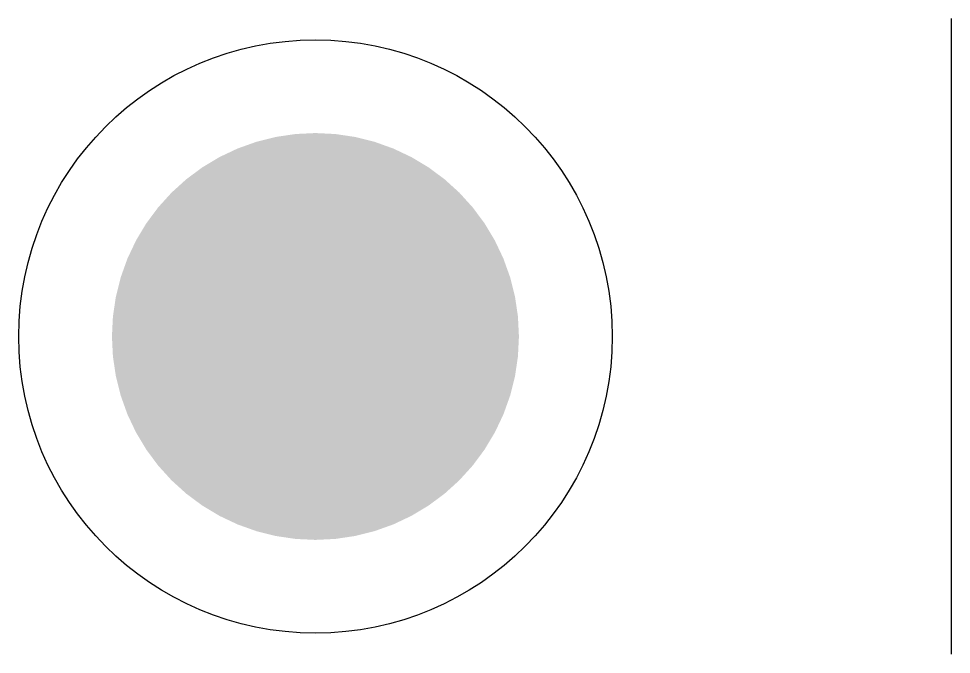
# Model space of a CAD drawing. Header units: millimetres. Extents: x -10173.194 to -10173.018, y 60.203 to 60.323.
import ezdxf

# ---------------------------------------------------------------- set-up
doc = ezdxf.new("R2010")
doc.units = ezdxf.units.MM
doc.header["$LTSCALE"] = 10
doc.layers.add('Tub_conexões', color=2, linetype='Continuous')

msp = doc.modelspace()

# ---------------------------------------------------------------- linework, layer by layer
at = {"layer": 'Tub_conexões'}
msp.add_line((-10173.0176, 60.20287), (-10173.0176, 60.32287), dxfattribs=at)
at = {"layer": 'Tub_conexões', "color": 1, "const_width": 0.0384}
msp.add_lwpolyline([(-10173.1568, 60.26287, 1), (-10173.1184, 60.26287, 1)], format="xyb", close=True, dxfattribs=at)
at = {"layer": 'Tub_conexões'}
msp.add_circle((-10173.1376, 60.26287), 0.056, dxfattribs=at)

doc.saveas('drawing.dxf')
